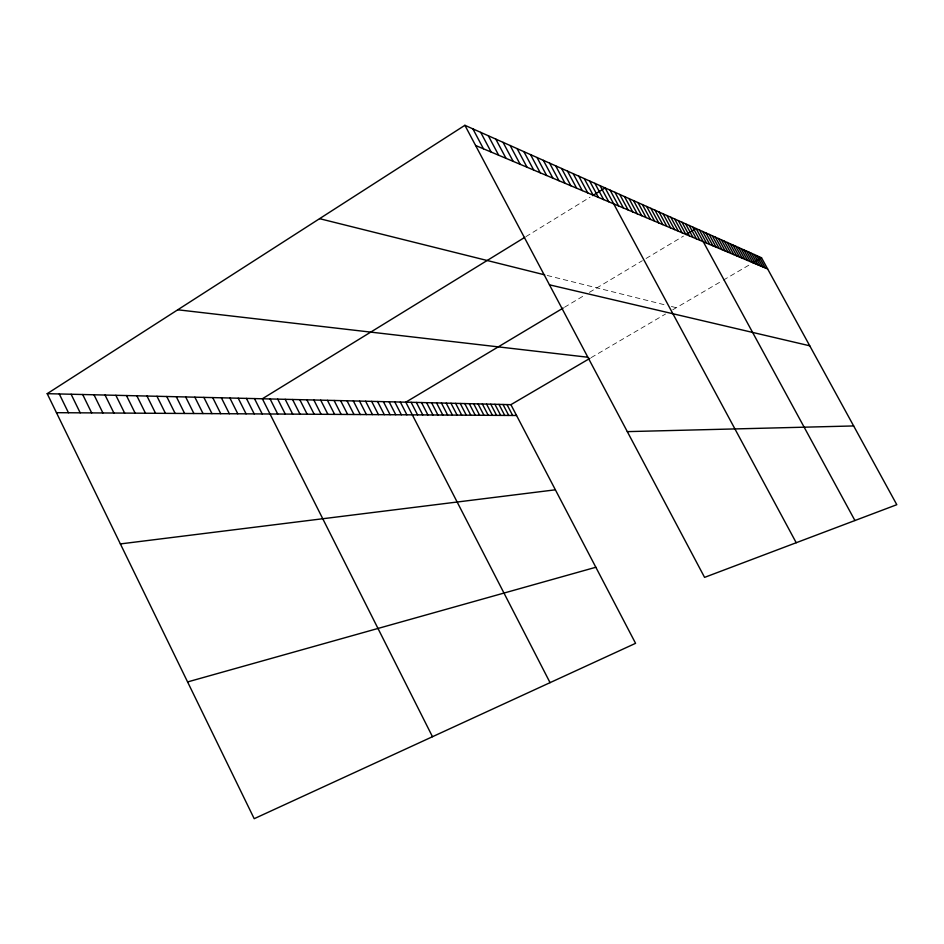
<?xml version="1.0" encoding="UTF-8"?>
<svg xmlns="http://www.w3.org/2000/svg" width="944" height="944" viewBox="0 0 944 944"><rect width="100%" height="100%" fill="white"/><g stroke="black" fill="none" stroke-linecap="round" stroke-linejoin="round"><path stroke-width="0.71" stroke-dasharray="4.72 3.54" d="M525.926 236.637L590.106 197.166M564.453 307.284L584.371 295.366M589.375 292.369L642.345 260.697M646.05 258.479L683.503 236.083M591.156 357.623L665.532 314.022M672.73 309.809L722.16 280.828M723.34 280.132L750.728 264.084M547.213 275.471L664.281 304.7M671.373 306.47L676.317 307.697"/><path stroke-width="1.42" d="M47.2 393.672L510.905 404.669L635.572 643.324L254.196 818.696L47.2 393.672L464.896 125.304L761.513 257.759L896.8 504.698L704.578 577.374L464.896 125.304M524.711 237.392L262.361 398.769L432.482 736.709M592.608 195.62L605.128 187.927L796.217 542.729M563.214 308.027L405.802 402.179L550.057 682.654M686.017 234.572L696.094 228.542L854.934 520.533M510.905 404.669L589.882 358.378M753.123 262.68L761.513 257.759M187.596 681.934L595.841 567.261M120.372 543.921L555.379 489.806M627.312 431.632L853.659 425.945M56.463 412.681L516.557 415.49M177.767 309.785L587.687 357.221M549.467 284.828L809.74 345.799M319.579 218.666L544.712 274.857M475.587 145.47L767.637 268.946M759.094 256.674L765.254 267.931M756.628 255.576L762.835 266.916M754.138 254.467L760.38 265.878M751.613 253.346L757.902 264.827M749.052 252.201L755.377 263.765M746.456 251.033L752.828 262.68M743.825 249.865L750.244 261.582M741.158 248.673L747.613 260.473M738.456 247.458L744.946 259.352M735.706 246.242L742.244 258.208M732.922 244.992L739.506 257.051M730.101 243.729L736.733 255.871M727.234 242.455L733.913 254.679M724.319 241.157L731.045 253.476M721.369 239.835L728.143 252.249M718.384 238.502L725.193 250.998M715.34 237.145L722.207 249.735M712.248 235.764L719.163 248.449M709.121 234.36L716.083 247.151M705.935 232.944L712.956 245.818M702.702 231.504L709.77 244.472M699.421 230.029L706.537 243.115M692.66 227.008L699.882 240.295M689.167 225.451L696.448 238.844M685.615 223.87L692.955 237.369M682.005 222.253L689.403 235.87M678.335 220.613L685.792 234.336M674.606 218.949L682.123 232.79M670.818 217.262L678.382 231.209M666.96 215.539L674.594 229.604M663.042 213.781L670.724 227.976M659.054 211.999L666.794 226.312M654.983 210.193L662.806 224.625M650.853 208.341L658.735 222.902M646.652 206.465L654.593 221.144M642.368 204.553L650.381 219.362M638.002 202.606L646.085 217.557M633.566 200.624L641.719 215.704M629.046 198.606L637.259 213.816M624.444 196.553L632.728 211.904M619.748 194.452L628.102 209.946M614.969 192.316L623.394 207.963M610.095 190.145L618.603 205.934M600.054 185.661L608.727 201.756M594.897 183.36L603.641 199.609M589.622 181L598.449 197.414M584.253 178.605L593.151 195.172M578.766 176.15L587.758 192.895M573.173 173.649L582.247 190.558M567.462 171.1L576.619 188.186M561.621 168.504L570.872 185.756M555.674 165.837L565.008 183.278M549.585 163.123L559.013 180.741M543.366 160.35L552.889 178.156M537.018 157.506L546.635 175.501M530.528 154.615L540.239 172.799M523.885 151.642L533.702 170.038M517.1 148.609L527.012 167.206M510.149 145.518L520.168 164.315M503.046 142.343L513.17 161.353M495.777 139.087L506.008 158.332M488.331 135.771L498.668 155.229M480.708 132.361L491.163 152.055M472.897 128.88L483.47 148.798M506.987 404.575L512.663 415.466M503.01 404.48L508.722 415.443M498.975 404.386L504.733 415.419M494.904 404.292L500.686 415.384M490.762 404.185L496.579 415.36M486.573 404.091L492.426 415.336M482.337 403.985L488.225 415.313M478.03 403.89L483.953 415.289M473.676 403.784L479.635 415.266M469.251 403.678L475.245 415.23M464.767 403.572L470.808 415.207M460.235 403.466L466.301 415.183M455.622 403.359L461.734 415.148M450.961 403.241L457.108 415.124M446.217 403.135L452.412 415.089M441.426 403.017L447.645 415.065M436.553 402.899L442.819 415.041M431.609 402.793L437.922 415.006M426.594 402.663L432.942 414.971M421.508 402.545L427.903 414.947M416.351 402.427L422.782 414.912M411.112 402.297L417.59 414.876M400.327 402.05L406.888 414.817M394.769 401.908L401.377 414.782M389.117 401.778L395.772 414.746M383.382 401.648L390.084 414.711M377.565 401.507L384.314 414.676M371.653 401.365L378.438 414.64M365.635 401.224L372.479 414.605M359.534 401.082L366.425 414.569M353.327 400.929L360.266 414.534M347.014 400.775L354 414.499M340.595 400.634L347.64 414.451M334.082 400.468L341.173 414.416M327.45 400.315L334.601 414.381M320.712 400.162L327.91 414.333M313.856 399.996L321.102 414.298M306.871 399.831L314.187 414.251M299.779 399.666L307.142 414.204M292.557 399.489L299.98 414.168M285.206 399.312L292.687 414.121M277.725 399.135L285.265 414.074M270.114 398.958L277.713 414.027M254.467 398.58L262.184 413.932M246.419 398.392L254.196 413.885M238.23 398.203L246.077 413.838M229.888 398.002L237.794 413.779M221.38 397.802L229.345 413.732M212.707 397.601L220.743 413.684M203.869 397.389L211.975 413.625M194.853 397.176L203.031 413.566M185.673 396.952L193.909 413.519M176.292 396.728L184.611 413.46M166.734 396.504L175.112 413.401M156.975 396.279L165.436 413.342M147.016 396.032L155.548 413.283M136.845 395.796L145.459 413.224M126.472 395.548L135.145 413.153M115.864 395.3L124.632 413.094M105.044 395.04L113.882 413.024M93.975 394.781L102.896 412.965M82.671 394.509L91.662 412.894M71.107 394.238L80.193 412.823M59.283 393.955L68.464 412.752"/></g></svg>
